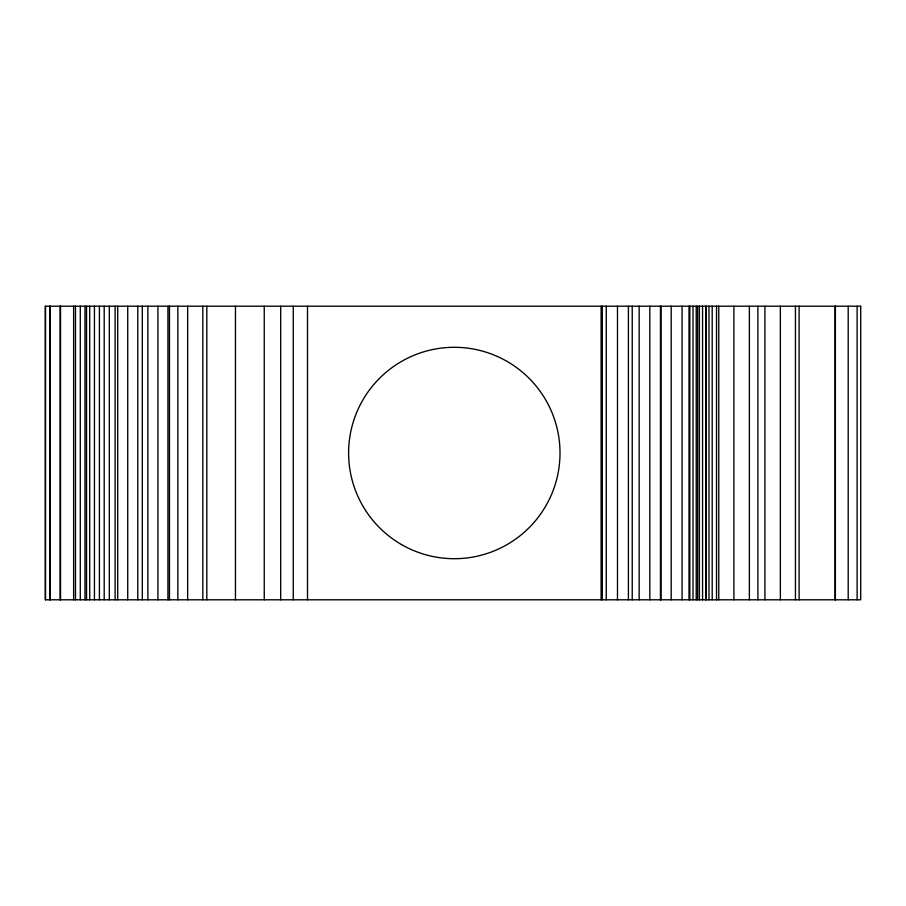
<?xml version="1.0" encoding="UTF-8"?>
<svg xmlns="http://www.w3.org/2000/svg" width="906" height="906" viewBox="0 0 906 906"><rect width="100%" height="100%" fill="white"/><g stroke="black" fill="none" stroke-linecap="round" stroke-linejoin="round"><path stroke-width="1.36" d="M857.121 306.205L857.121 599.795M848.197 306.205L848.197 599.795M835.377 306.205L835.377 599.795M835.094 306.205L835.094 599.795M799.103 306.205L799.103 599.795M795.445 306.205L795.445 599.795M780.36 306.205L780.36 599.795M764.924 306.205L764.924 599.795M757.892 306.205L757.892 599.795M749.364 306.205L749.364 599.795M733.894 306.205L733.894 599.795M718.764 306.205L718.764 599.795M716.521 306.205L716.521 599.795M712.195 306.205L712.195 599.795M708.968 306.205L708.968 599.795M706.238 306.205L706.238 599.795M705.751 306.205L705.751 599.795M702.569 306.205L702.569 599.795M699.398 306.205L699.398 599.795M697.643 306.205L697.643 599.795M696.216 306.205L696.216 599.795M693.022 306.205L693.022 599.795M689.817 306.205L689.817 599.795M689.013 306.205L689.013 599.795M682.082 306.205L682.082 599.795M671.187 306.205L671.187 599.795M661.018 306.205L661.018 599.795M660.463 306.205L660.463 599.795M649.817 306.205L649.817 599.795M639.16 306.205L639.16 599.795M632.229 306.205L632.229 599.795M628.413 306.205L628.413 599.795M617.484 306.205L617.484 599.795M606.261 306.205L606.261 599.795M602.286 306.205L602.286 599.795M601.108 306.205L601.108 599.795M307.508 306.205L307.508 599.795M293.261 306.205L293.261 599.795M280.69 306.205L280.69 599.795M264.246 306.205L264.246 599.795M235.458 306.205L235.458 599.795M206.817 306.205L206.817 599.795M202.831 306.205L202.831 599.795M187.655 306.205L187.655 599.795M177.848 306.205L177.848 599.795M169.456 306.205L169.456 599.795M167.927 306.205L167.927 599.795M157.927 306.205L157.927 599.795M147.871 306.205L147.871 599.795M142.299 306.205L142.299 599.795M137.791 306.205L137.791 599.795M127.735 306.205L127.735 599.795M117.712 306.205L117.712 599.795M115.119 306.205L115.119 599.795M109.32 306.205L109.32 599.795M104.201 306.205L104.201 599.795M99.411 306.205L99.411 599.795M94.439 306.205L94.439 599.795M89.705 306.205L89.705 599.795M86.534 306.205L86.534 599.795M85.005 306.205L85.005 599.795M80.283 306.205L80.283 599.795M75.481 306.205L75.481 599.795M73.624 306.205L73.624 599.795M60.532 306.205L60.532 599.795M60.124 306.205L60.124 599.795M50.272 306.205L50.272 599.795M49.717 306.205L49.717 599.795M45.527 306.205L45.527 599.795M860.7 306.205L45.3 306.205L45.3 599.795L860.7 599.795L860.7 306.205M401.46 544.54A105.696 105.696 0 0 0 560.01 453A105.696 105.696 0 0 0 401.46 361.46A105.696 105.696 0 0 0 401.46 544.54"/></g></svg>
